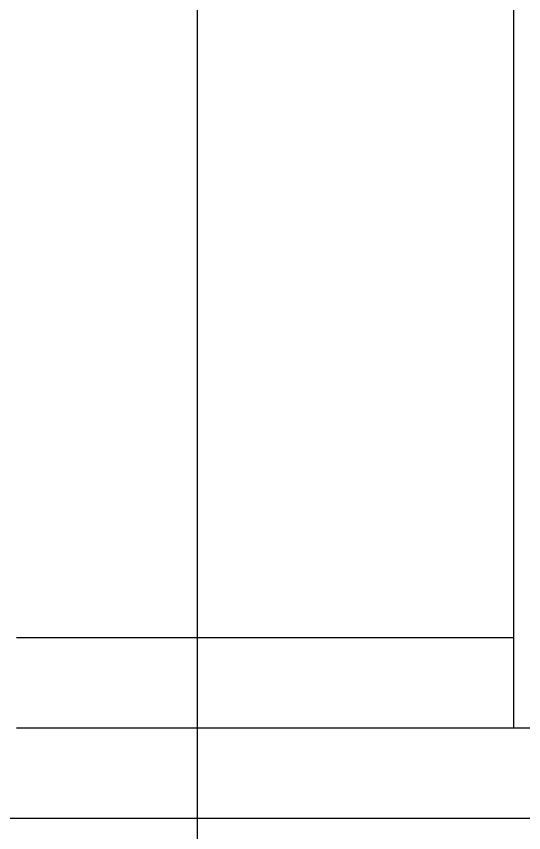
# Model space of a CAD drawing. Extents: x 152195838 to 160350639, y 364657247 to 370318102.
# Drawn here: x 157579422 to 157579702.5, y 365003898.8 to 365004350.5 of the extents above; entities that cross this region are included whole.
import ezdxf

# ---------------------------------------------------------------- set-up
doc = ezdxf.new("R2010")
doc.units = 0
doc.header["$MEASUREMENT"] = 0
doc.layers.add('4A.TEC 마감선 1', color=6, linetype='CONTINUOUS')
doc.layers.add('4A.TEC 벽체 3', color=4, linetype='CONTINUOUS')

# ---------------------------------------------------------------- blocks, each defined once
blk = doc.blocks.new('zw$BB1D')
at = {"layer": '4A.TEC 마감선 1'}
blk.add_line((2811.999999940395, 427.0000000596046), (2812, 702), dxfattribs=at)
at = {"layer": '4A.TEC 벽체 3', "linetype": 'Continuous'}
for p, q in [((2712, 326.9999995827675), (2712, 801.9999996721745)), ((2712, 326.9999995827675), (2712, 801.9999996721745)), ((2761.999999940395, 427.0000000596046), (2762, 801.9999996423721))]:
    blk.add_line(p, q, dxfattribs=at)
at = {"layer": '4A.TEC 벽체 3'}
blk.add_line((3437, 702.0000000298023), (2762, 702), dxfattribs=at)

msp = doc.modelspace()

# ---------------------------------------------------------------- linework, layer by layer
at = {"layer": '4A.TEC 벽체 3'}
msp.add_lwpolyline([(157579522.004577, 365070131.8958187), (157579522.004577, 364983031.8958186)], dxfattribs=at)

# ---------------------------------------------------------------- block references
at = {"layer": '4A.TEC 벽체 3', "xscale": -1, "rotation": 269.9999999957312}
msp.add_blockref('zw$BB1D', (157578995.0045776, 365001194.8958184), dxfattribs=at)

doc.saveas('drawing.dxf')
